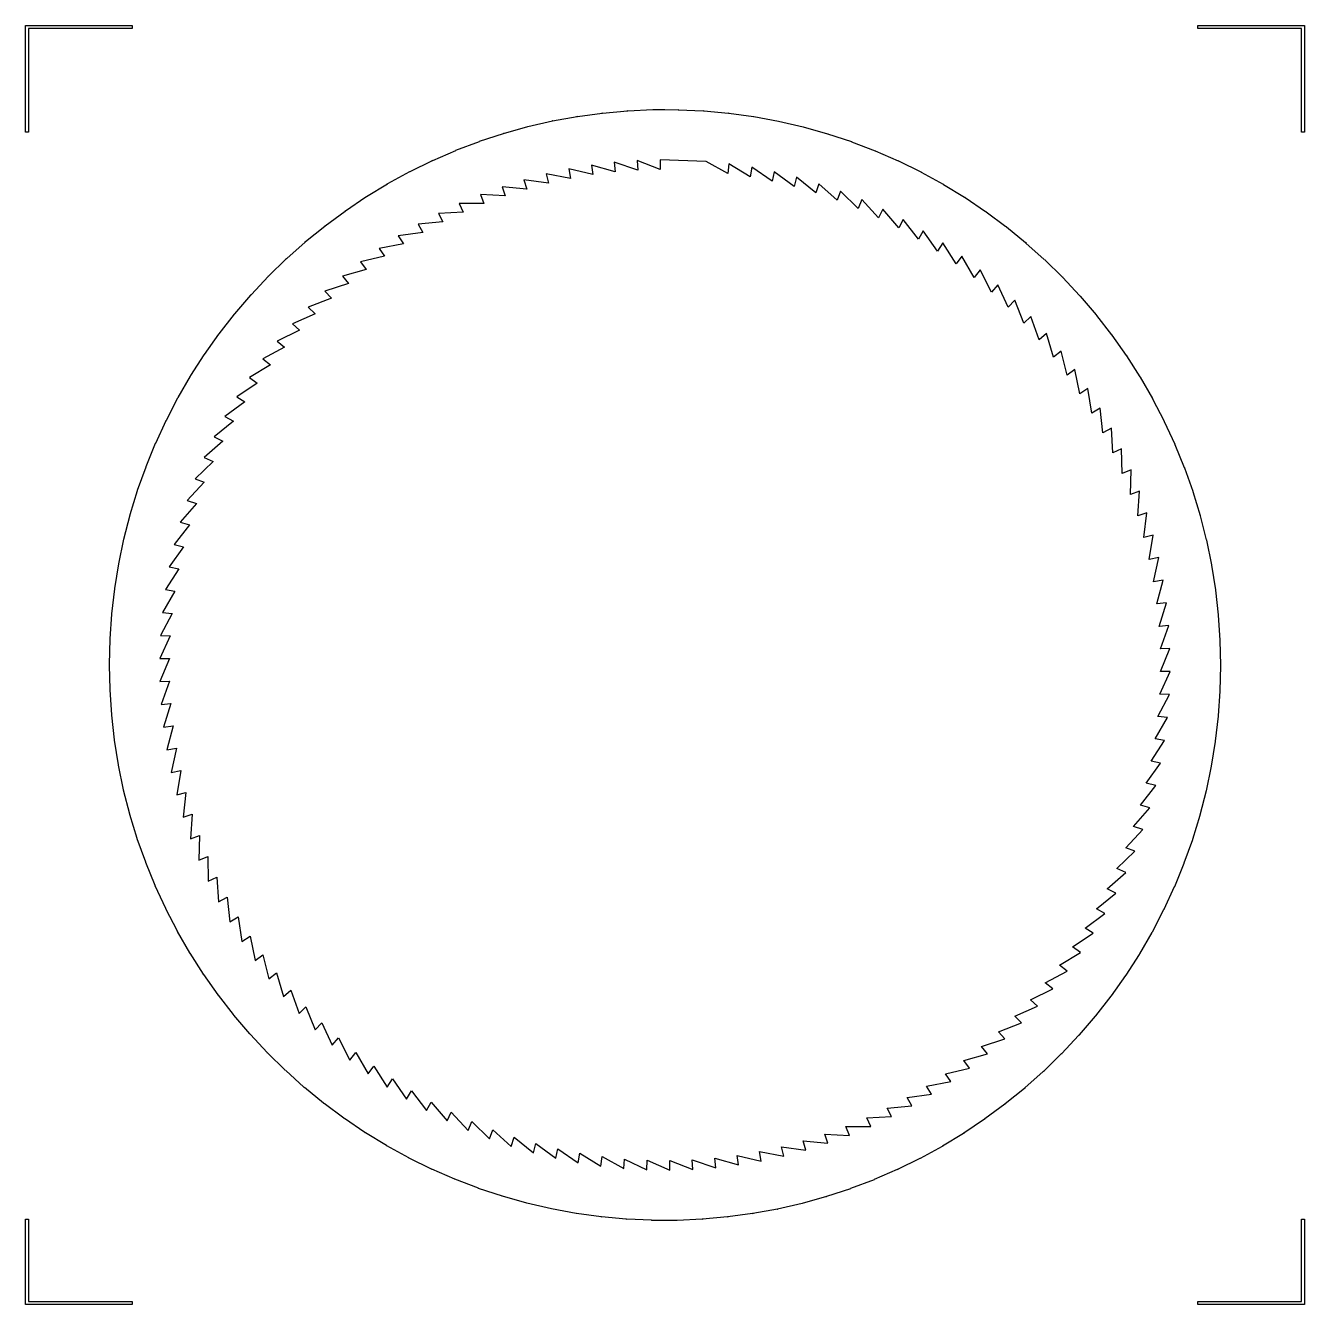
# Model space of a CAD drawing. Extents: x 0 to 12, y 0 to 12.
import ezdxf

# ---------------------------------------------------------------- set-up
doc = ezdxf.new("R2010")
doc.units = 0
doc.layers.add('Layer_1', color=7, linetype='CONTINUOUS')

msp = doc.modelspace()

# ---------------------------------------------------------------- linework, layer by layer
at = {"layer": 'Layer_1', "color": 7}
for points in [[(1.000015, 12.000011), (1.000015, 11.971623), (0.028332, 11.971623), (0.028332, 10.999996), (0, 10.999996), (0, 11.98579), (0, 12.000011), (1.000015, 12.000011), (1.000015, 12.000011)], [(12.000014, 12.000011), (12.000014, 10.999996), (11.971681, 10.999996), (11.971681, 11.971623), (10.999999, 11.971623), (10.999999, 12.000011), (12.000014, 12.000011), (12.000014, 12.000011)], [(0.028332, 0.799978), (0.028332, 0.028332), (1.000015, 0.028332), (1.000015, -0.000001), (0, -0.000001), (0, 0.799978), (0.028332, 0.799978), (0.028332, 0.799978)], [(11.999957, 0.799978), (11.999957, -0.000001), (10.999942, -0.000001), (10.999942, 0.028332), (11.971625, 0.028332), (11.971625, 0.799978), (11.999957, 0.799978), (11.999957, 0.799978)]]:
    msp.add_lwpolyline(points, close=True, dxfattribs=at)
for points in [[(5.884838, 11.212982), (5.888696, 11.211051), (5.999764, 11.212485), (6.12208, 11.210941), (6.122362, 11.212815), (6.12589, 11.210885), (6.359327, 11.199916), (6.359609, 11.201846), (6.363191, 11.199642), (6.595694, 11.17831), (6.595976, 11.180074), (6.599171, 11.177923), (6.830793, 11.146173), (6.831132, 11.14755), (6.833616, 11.145676), (7.064298, 11.103288), (7.06458, 11.104391), (7.066443, 11.102848), (7.295472, 11.049766), (7.295754, 11.050646), (7.297194, 11.049323), (7.523909, 10.985437), (7.524304, 10.98643), (7.525912, 10.984833), (7.74921, 10.91075), (7.749718, 10.911907), (7.75158, 10.909923), (7.970796, 10.825807), (7.971473, 10.827185), (7.973562, 10.824704), (8.18837, 10.730942), (8.189132, 10.732429), (8.191389, 10.729508), (8.401236, 10.626266), (8.402223, 10.627919), (8.404651, 10.624447), (8.609262, 10.511999), (8.610419, 10.513763), (8.612959, 10.509794), (8.811781, 10.388416), (8.813105, 10.390237), (8.815585, 10.385937), (9.008401, 10.25563), (9.010055, 10.25767), (9.012589, 10.252709), (9.198789, 10.113968), (9.20072, 10.116229), (9.203364, 10.110441), (9.382509, 9.963928), (9.384767, 9.966299), (9.38742, 9.959795), (9.559234, 9.80584), (9.561718, 9.808211), (9.564145, 9.801265), (9.728793, 9.63987), (9.73139, 9.64213), (9.733535, 9.634965), (9.890684, 9.466403), (9.893281, 9.468497), (9.895031, 9.461441), (10.044521, 9.285824), (10.047174, 9.287754), (10.048613, 9.280809), (10.190164, 9.098522), (10.192592, 9.10012), (10.193579, 9.093836), (10.327194, 8.904769), (10.329339, 8.906036), (10.32996, 8.900634), (10.45525, 8.705008), (10.457112, 8.706001), (10.457394, 8.701537), (10.573868, 8.499516), (10.575617, 8.500343), (10.575617, 8.496209), (10.682994, 8.288787), (10.684603, 8.289447), (10.684603, 8.285754), (10.782608, 8.073315), (10.784047, 8.073866), (10.783765, 8.070559), (10.872182, 7.85349), (10.873509, 7.85393), (10.87317, 7.850954), (10.951605, 7.629916), (10.952762, 7.630247), (10.952311, 7.627712), (11.020772, 7.402927), (11.021816, 7.403153), (11.021308, 7.400838), (11.079517, 7.172966), (11.080448, 7.173135), (11.07994, 7.171151), (11.127345, 6.940468), (11.128615, 6.940637), (11.127796, 6.938046), (11.164454, 6.70615), (11.166063, 6.706263), (11.164906, 6.703066), (11.191031, 6.470288), (11.192894, 6.470344), (11.191342, 6.466541), (11.206943, 6.233542), (11.208862, 6.233542), (11.207056, 6.229684), (11.212401, 5.999992), (11.212401, 5.996354), (11.214207, 5.996241), (11.212345, 5.992658), (11.206723, 5.759108), (11.208585, 5.758939), (11.206553, 5.755466), (11.190402, 5.522357), (11.192208, 5.522075), (11.190063, 5.518713), (11.163495, 5.286596), (11.16516, 5.286266), (11.163015, 5.283289), (11.125973, 5.052164), (11.127243, 5.051882), (11.125522, 5.049678), (11.077897, 4.819766), (11.078828, 4.819484), (11.077445, 4.81783), (11.018853, 4.589847), (11.019841, 4.589517), (11.018289, 4.587863), (10.949277, 4.362968), (10.950377, 4.362527), (10.948571, 4.360763), (10.869526, 4.139505), (10.87074, 4.138955), (10.868595, 4.137025), (10.779574, 3.919846), (10.781013, 3.919129), (10.778304, 3.916925), (10.679746, 3.704597), (10.681355, 3.703717), (10.678157, 3.701346), (10.570283, 3.494089), (10.572005, 3.493042), (10.568257, 3.490561), (10.451344, 3.288761), (10.45315, 3.287494), (10.448908, 3.28496), (10.323119, 3.089058), (10.325038, 3.087624), (10.320463, 3.085143), (10.185801, 2.89558), (10.188002, 2.893763), (10.182547, 2.891118), (10.039945, 2.7085), (10.04226, 2.706406), (10.036088, 2.703762), (9.885827, 2.528255), (9.888197, 2.525884), (9.881526, 2.52335), (9.723713, 2.355009), (9.726027, 2.352474), (9.718971, 2.35016), (9.553993, 2.189315), (9.556194, 2.186671), (9.549028, 2.184687), (9.376941, 2.031394), (9.378916, 2.02875), (9.371914, 2.027152), (9.192935, 1.881576), (9.194646, 1.879095), (9.188141, 1.877882), (9.002326, 1.740188), (9.00376, 1.737928), (8.997917, 1.737157), (8.805598, 1.607567), (8.806702, 1.605636), (8.801796, 1.605196), (8.602863, 1.484259), (8.603794, 1.482442), (8.599439, 1.482272), (8.394718, 1.37032), (8.39548, 1.368557), (8.391402, 1.368557), (8.181556, 1.26592), (8.182148, 1.264323), (8.17851, 1.264492), (7.963813, 1.171337), (7.964321, 1.16996), (7.961233, 1.170242), (7.742124, 1.086788), (7.742519, 1.08552), (7.739697, 1.085907), (7.51673, 1.012485), (7.517013, 1.011382), (7.514585, 1.011822), (7.288147, 0.948432), (7.28843, 0.947439), (7.286285, 0.947936), (7.056979, 0.895074), (7.057261, 0.894081), (7.055286, 0.894631), (6.82361, 0.852629), (6.823892, 0.851195), (6.820968, 0.852186), (6.588578, 0.820822), (6.588578, 0.819058), (6.584993, 0.820435), (6.35216, 0.799599), (6.35216, 0.797669), (6.348302, 0.799322), (6.115082, 0.78896), (6.115082, 0.787029), (6.111335, 0.788903), (6.000153, 0.787469), (5.877838, 0.789013), (5.877555, 0.787196), (5.874137, 0.78907), (5.640697, 0.800039), (5.640415, 0.798165), (5.636941, 0.800315), (5.404274, 0.821647), (5.403992, 0.819883), (5.400741, 0.822088), (5.169121, 0.853838), (5.168782, 0.852404), (5.166186, 0.854334), (4.93567, 0.896612), (4.935387, 0.895565), (4.933525, 0.897109), (4.70444, 0.950191), (4.704157, 0.949311), (4.702718, 0.950634), (4.476004, 1.014575), (4.475608, 1.013528), (4.473887, 1.015182), (4.2507, 1.08921), (4.250249, 1.088107), (4.248499, 1.089981), (4.029116, 1.174151), (4.028524, 1.172828), (4.026548, 1.175198), (3.811574, 1.26907), (3.810812, 1.267583), (3.808611, 1.270449), (3.598708, 1.373747), (3.59772, 1.372093), (3.595293, 1.37551), (3.390738, 1.488014), (3.389581, 1.486196), (3.387041, 1.490165), (3.188165, 1.611542), (3.186838, 1.609725), (3.184355, 1.614024), (2.991541, 1.744387), (2.989875, 1.742293), (2.987279, 1.747364), (2.801187, 1.885994), (2.799212, 1.883734), (2.796502, 1.889577), (2.61747, 2.036034), (2.615212, 2.033664), (2.612559, 2.040113), (2.440635, 2.194233), (2.438208, 2.191862), (2.435781, 2.198752), (2.271133, 2.360148), (2.268536, 2.357888), (2.266391, 2.365053), (2.109295, 2.533615), (2.106642, 2.531464), (2.104836, 2.538685), (1.955402, 2.714192), (1.952806, 2.712318), (1.951423, 2.719098), (1.809818, 2.901496), (1.807391, 2.899898), (1.806403, 2.906127), (1.672788, 3.095249), (1.670586, 3.093925), (1.669965, 3.099492), (1.544729, 3.295009), (1.54281, 3.294015), (1.542528, 3.29859), (1.426055, 3.5005), (1.424305, 3.499673), (1.424305, 3.503807), (1.316984, 3.71123), (1.315319, 3.710513), (1.315319, 3.714316), (1.217368, 3.926644), (1.215873, 3.926094), (1.216155, 3.929456), (1.127794, 4.14647), (1.126524, 4.14603), (1.126863, 4.148951), (1.048368, 4.370099), (1.047155, 4.369768), (1.047606, 4.372413), (0.979201, 4.597088), (0.9781, 4.596862), (0.978608, 4.599286), (0.9204, 4.827048), (0.919469, 4.826879), (0.920033, 4.828973), (0.872575, 5.059491), (0.871361, 5.059322), (0.872123, 5.061857), (0.835465, 5.293808), (0.833857, 5.293695), (0.835014, 5.296947), (0.808942, 5.52967), (0.807023, 5.529614), (0.808632, 5.533527), (0.79303, 5.766471), (0.791055, 5.766471), (0.792917, 5.77044), (0.787572, 5.999966), (0.787572, 6.003659), (0.785709, 6.003772), (0.787629, 6.007465), (0.79325, 6.240905), (0.791331, 6.241131), (0.79342, 6.244714), (0.809571, 6.477657), (0.807709, 6.47794), (0.80991, 6.481412), (0.836478, 6.713419), (0.834813, 6.713749), (0.836902, 6.716671), (0.873943, 6.947795), (0.872673, 6.948077), (0.874395, 6.950282), (0.922074, 7.180194), (0.921086, 7.180476), (0.922582, 7.182183), (0.98112, 7.410111), (0.980189, 7.410441), (0.981685, 7.412038), (1.050696, 7.637045), (1.049539, 7.637485), (1.051402, 7.639305), (1.1305, 7.860563), (1.129174, 7.861113), (1.131488, 7.863154), (1.220399, 8.080112), (1.21896, 8.080829), (1.221669, 8.082979), (1.320227, 8.295418), (1.318618, 8.296298), (1.321816, 8.298612), (1.42969, 8.505925), (1.427968, 8.506972), (1.431606, 8.509396), (1.54863, 8.711196), (1.546767, 8.712463), (1.551011, 8.715054), (1.676798, 8.910846), (1.674879, 8.912333), (1.679507, 8.914867), (1.814116, 9.104375), (1.811915, 9.106195), (1.817426, 9.10884), (1.959971, 9.291512), (1.957657, 9.293606), (1.963829, 9.296251), (2.114146, 9.471758), (2.111719, 9.474182), (2.118555, 9.476773), (2.276258, 9.645004), (2.273887, 9.647538), (2.280996, 9.649852), (2.445975, 9.810697), (2.443774, 9.813341), (2.450939, 9.815325), (2.62303, 9.968618), (2.621054, 9.971263), (2.628053, 9.97286), (2.806976, 10.118436), (2.805254, 10.120917), (2.811813, 10.122131), (2.997575, 10.259769), (2.996135, 10.262083), (3.002034, 10.262854), (3.194298, 10.39239), (3.193197, 10.39432), (3.198158, 10.39476), (3.397091, 10.515752), (3.39616, 10.51757), (3.400458, 10.517739), (3.605292, 10.629691), (3.60453, 10.631401), (3.608445, 10.631401), (3.818347, 10.734092), (3.817726, 10.735636), (3.821254, 10.735467), (4.036062, 10.828622), (4.035582, 10.830056), (4.038777, 10.829774), (4.257832, 10.913228), (4.257437, 10.914442), (4.260203, 10.914055), (4.48317, 10.987532), (4.482887, 10.988689), (4.485427, 10.988192), (4.711756, 11.051527), (4.711473, 11.052521), (4.713618, 11.052024), (4.942924, 11.104886), (4.942642, 11.105933), (4.94473, 11.105326), (5.176293, 11.147384), (5.176011, 11.148761), (5.178833, 11.147824), (5.41139, 11.179133), (5.41139, 11.180897), (5.414918, 11.179573), (5.647751, 11.200354), (5.647751, 11.202338), (5.651719, 11.200627), (5.884829, 11.21099), (5.884838, 11.212982)], [(5.95407, 10.741031), (5.95534, 10.650742), (5.738325, 10.734031), (5.743673, 10.643852), (5.52313, 10.717218), (5.532557, 10.627425), (5.308986, 10.69065), (5.32249, 10.601353), (5.096159, 10.65438), (5.113745, 10.565745), (4.88521, 10.608353), (4.906819, 10.52071), (4.676687, 10.552846), (4.702262, 10.46625), (4.470806, 10.487968), (4.500298, 10.402585), (4.268125, 10.413719), (4.301419, 10.329769), (4.069026, 10.33032), (4.106124, 10.247968), (3.873951, 10.237936), (3.914741, 10.157403), (3.683231, 10.136843), (3.727715, 10.058185), (3.497416, 10.027041), (3.545371, 9.950587), (3.316672, 9.909025), (3.368102, 9.834777), (3.14155, 9.782797), (3.196231, 9.711029), (2.972327, 9.648797), (3.030262, 9.579564), (2.809389, 9.507245), (2.870465, 9.440713), (2.65312, 9.358417), (2.717117, 9.294696), (2.503686, 9.202588), (2.570494, 9.141844), (2.361582, 9.040145), (2.43109, 8.982543), (2.22692, 8.871418), (2.299019, 8.817013), (2.10014, 8.696738), (2.174666, 8.64564), (1.981409, 8.51638), (2.058193, 8.46881), (1.871054, 8.330952), (1.949935, 8.286854), (1.769302, 8.140617), (1.850001, 8.100158), (1.676256, 7.945817), (1.758772, 7.909106), (1.59214, 7.747049), (1.676256, 7.714142), (1.517229, 7.544643), (1.602669, 7.515539), (1.451525, 7.338985), (1.538232, 7.313849), (1.395357, 7.130625), (1.483112, 7.109403), (1.348669, 6.919841), (1.437304, 6.902698), (1.311628, 6.707182), (1.400923, 6.694118), (1.284232, 6.493089), (1.374081, 6.48405), (1.266647, 6.27795), (1.356882, 6.273044), (1.258988, 6.062205), (1.349276, 6.061431), (1.261025, 5.846402), (1.35126, 5.849709), (1.272932, 5.630877), (1.362944, 5.638263), (1.294649, 5.416124), (1.384167, 5.427644), (1.326069, 5.202583), (1.415034, 5.218127), (1.367245, 4.990696), (1.45533, 5.010264), (1.417958, 4.780903), (1.505105, 4.80444), (1.478204, 4.573591), (1.564251, 4.601097), (1.547769, 4.369256), (1.632489, 4.400675), (1.626647, 4.168338), (1.709826, 4.20356), (1.714511, 3.971168), (1.79598, 4.010139), (1.811305, 3.778242), (1.8909, 3.820906), (1.916752, 3.589947), (1.994306, 3.636084), (2.030688, 3.406558), (2.106095, 3.456278), (2.152836, 3.228626), (2.225929, 3.281653), (2.28298, 3.056371), (2.353536, 3.112705), (2.420784, 2.89029), (2.488692, 2.949766), (2.566027, 2.730603), (2.631237, 2.79311), (2.718384, 2.577751), (2.78067, 2.643125), (2.877574, 2.431899), (2.936719, 2.500084), (3.043216, 2.293489), (3.099217, 2.36432), (3.215027, 2.162796), (3.267724, 2.236107), (3.392576, 2.039985), (3.441855, 2.115612), (3.575467, 1.925442), (3.621275, 2.003219), (3.763376, 1.819334), (3.80571, 1.899095), (3.956027, 1.721824), (3.994612, 1.803514), (4.152866, 1.633298), (4.187647, 1.716587), (4.353509, 1.553758), (4.384485, 1.638535), (4.557569, 1.483423), (4.584688, 1.569523), (4.764658, 1.422459), (4.787866, 1.509716), (4.974287, 1.370975), (4.99347, 1.459225), (5.186008, 1.329083), (5.201166, 1.418104), (5.399438, 1.296892), (5.410518, 1.386519), (5.614139, 1.274512), (5.621082, 1.364471), (5.829607, 1.261834), (5.832474, 1.352068), (6.045465, 1.258968), (6.044195, 1.349257), (6.26121, 1.265968), (6.255861, 1.356092), (6.476404, 1.282725), (6.466978, 1.372574), (6.690605, 1.309294), (6.677101, 1.398646), (6.903375, 1.345619), (6.885846, 1.434254), (7.114325, 1.391646), (7.092718, 1.479234), (7.322904, 1.447098), (7.297329, 1.533694), (7.528785, 1.512031), (7.499293, 1.597359), (7.731409, 1.58628), (7.698119, 1.67023), (7.930509, 1.669679), (7.893414, 1.751976), (8.125584, 1.762063), (8.084794, 1.842541), (8.316304, 1.863156), (8.271823, 1.941814), (8.502175, 1.972903), (8.45422, 2.049412), (8.682862, 2.090973), (8.63149, 2.165222), (8.857984, 2.217147), (8.803304, 2.28897), (9.027207, 2.351147), (8.969275, 2.420435), (9.190202, 2.492699), (9.129127, 2.559286), (9.346473, 2.641582), (9.282476, 2.705303), (9.49585, 2.797411), (9.429042, 2.8581), (9.638065, 2.959799), (9.5685, 3.017401), (9.772671, 3.128581), (9.700518, 3.182986), (9.899397, 3.303261), (9.824927, 3.354304), (10.018071, 3.483564), (9.941397, 3.531133), (10.128479, 3.668992), (10.049658, 3.713145), (10.230291, 3.859382), (10.149536, 3.899841), (10.323334, 4.054182), (10.240874, 4.090837), (10.40745, 4.25295), (10.323334, 4.285912), (10.482361, 4.455356), (10.396867, 4.484405), (10.548011, 4.66096), (10.461304, 4.68615), (10.604289, 4.869374), (10.516425, 4.890541), (10.650924, 5.080104), (10.562286, 5.097301), (10.688019, 5.292818), (10.598611, 5.305881), (10.71525, 5.506854), (10.625456, 5.515894), (10.732833, 5.721994), (10.642708, 5.726955), (10.740659, 5.937739), (10.650317, 5.938566), (10.738565, 6.153595), (10.648276, 6.150343), (10.726661, 6.369121), (10.63659, 6.361734), (10.704941, 6.583874), (10.615369, 6.572409), (10.673521, 6.797415), (10.5845, 6.781871), (10.632348, 7.009302), (10.544207, 6.989734), (10.581579, 7.219094), (10.494431, 7.195503), (10.521386, 7.426407), (10.435396, 7.398846), (10.451768, 7.630742), (10.367101, 7.599323), (10.37289, 7.83166), (10.28982, 7.796437), (10.285025, 8.028775), (10.203556, 7.989804), (10.188232, 8.221755), (10.108636, 8.179146), (10.082785, 8.410105), (10.00523, 8.363858), (9.968849, 8.593384), (9.893442, 8.543665), (9.8467, 8.771372), (9.773664, 8.71829), (9.716556, 8.943571), (9.646001, 8.887237), (9.578753, 9.109708), (9.510845, 9.050232), (9.433507, 9.269395), (9.36841, 9.206832), (9.281152, 9.422302), (9.218865, 9.356818), (9.121961, 9.568043), (9.062816, 9.499858), (8.956376, 9.706509), (8.900318, 9.635677), (8.784618, 9.837202), (8.731868, 9.763945), (8.607072, 9.959957), (8.557683, 9.88433), (8.424067, 10.074555), (8.378263, 9.996779), (8.236158, 10.180664), (8.193881, 10.100848), (8.043508, 10.278119), (8.004922, 10.196484), (7.846669, 10.366699), (7.811888, 10.283411), (7.646082, 10.446295), (7.615049, 10.361408), (7.441968, 10.516575), (7.414846, 10.43042), (7.234876, 10.577539), (7.211725, 10.490282), (7.02525, 10.629023), (7.006067, 10.540773), (6.813527, 10.670859), (6.798369, 10.581838), (6.600096, 10.703051), (6.589016, 10.613423), (6.385399, 10.72554), (5.95407, 10.741031)]]:
    msp.add_lwpolyline(points, dxfattribs=at)

doc.saveas('drawing.dxf')
